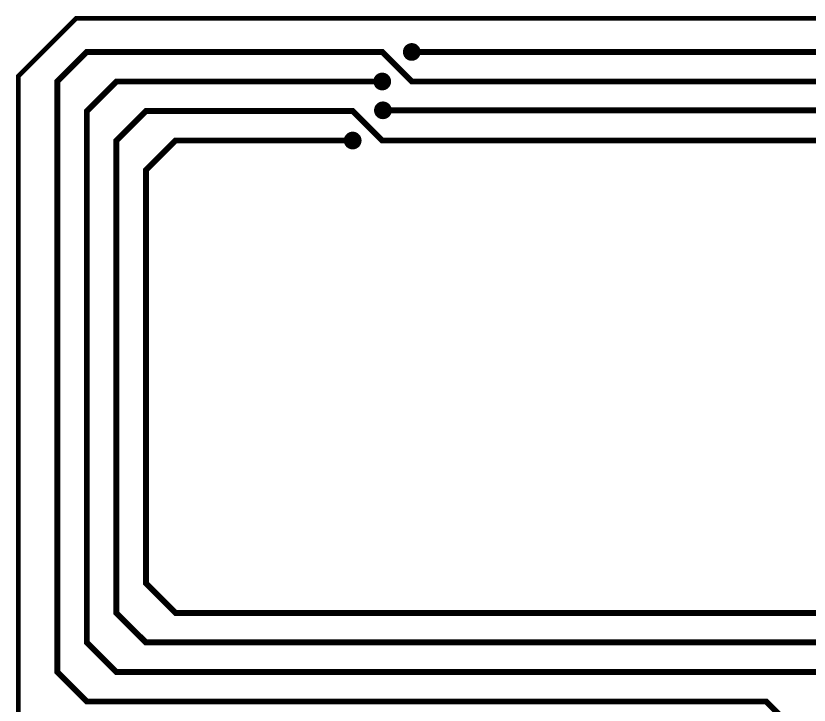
# Model space of a CAD drawing. Header units: inches. Extents: x -1.97 to 1.97, y -1.92 to 2.03.
# Drawn here: x -1.972 to -0.629, y 0.862 to 2.029 of the extents above; entities that cross this region are included whole.
import ezdxf

# ---------------------------------------------------------------- set-up
doc = ezdxf.new("R2010")
doc.units = ezdxf.units.IN
doc.layers.get('0').update_dxf_attribs({"linetype": 'CONTINUOUS'})

# ---------------------------------------------------------------- blocks, each defined once
blk = doc.blocks.new('EPAD')
at = {"const_width": 0.5}
blk.add_lwpolyline([(-0.25, 0, 1), (0.25, 0, 1)], format="xyb", close=True, dxfattribs=at)

msp = doc.modelspace()

# ---------------------------------------------------------------- linework, layer by layer
for points, const_width in [([(-1.86934, -1.911927), (-1.967765, -1.813502), (-1.967765, 1.926656), (-1.86934, 2.025081), (1.870817, 2.025081), (1.969243, 1.926656), (1.969243, -1.813502), (1.870817, -1.911927), (-1.86934, -1.911927)], 0.008), ([(-0.651625, 0.817919), (-0.701625, 0.867919), (-1.851625, 0.867919), (-1.901625, 0.917919), (-1.901625, 1.917919), (-1.851625, 1.967919), (-1.351625, 1.967919), (-1.301625, 1.917919), (-0.101625, 1.917919)], 0.01), ([(-1.301625, 1.967919), (-0.051625, 1.967919), (-0.001625, 1.917919), (-0.001625, 0.917919), (-0.051625, 0.867919), (-0.351625, 0.867919), (-0.401625, 0.817919), (-0.401625, 0.769091)], 0.01), ([(-0.551625, 0.917919), (-1.801625, 0.917919), (-1.851625, 0.967919), (-1.851625, 1.867919), (-1.801625, 1.917919), (-1.351625, 1.917919)], 0.01), ([(-0.551625, 0.967919), (-1.751625, 0.967919), (-1.801625, 1.017919), (-1.801625, 1.817919), (-1.751625, 1.867919), (-1.401625, 1.867919), (-1.351625, 1.817919), (-0.201625, 1.817919)], 0.01), ([(-1.350453, 1.869091), (-0.152798, 1.869091), (-0.101625, 1.817919), (-0.101625, 1.017919), (-0.151625, 0.967919), (-0.501625, 0.967919)], 0.01), ([(-0.551625, 1.017919), (-1.701625, 1.017919), (-1.751625, 1.067919), (-1.751625, 1.767919), (-1.701625, 1.817919), (-1.401625, 1.817919)], 0.01)]:
    msp.add_lwpolyline(points, dxfattribs=dict(const_width=const_width))
for centre in [(-1.301625, 1.967919), (-1.351625, 1.917919), (-1.350453, 1.869091), (-1.401625, 1.817919)]:
    msp.add_circle(centre, 0.01)

# ---------------------------------------------------------------- block references
at = {"xscale": 0.03, "yscale": 0.03}
for p in [(-1.301625, 1.967919), (-1.351625, 1.917919), (-1.350453, 1.869091), (-1.401625, 1.817919)]:
    msp.add_blockref('EPAD', p, dxfattribs=at)

doc.saveas('drawing.dxf')
